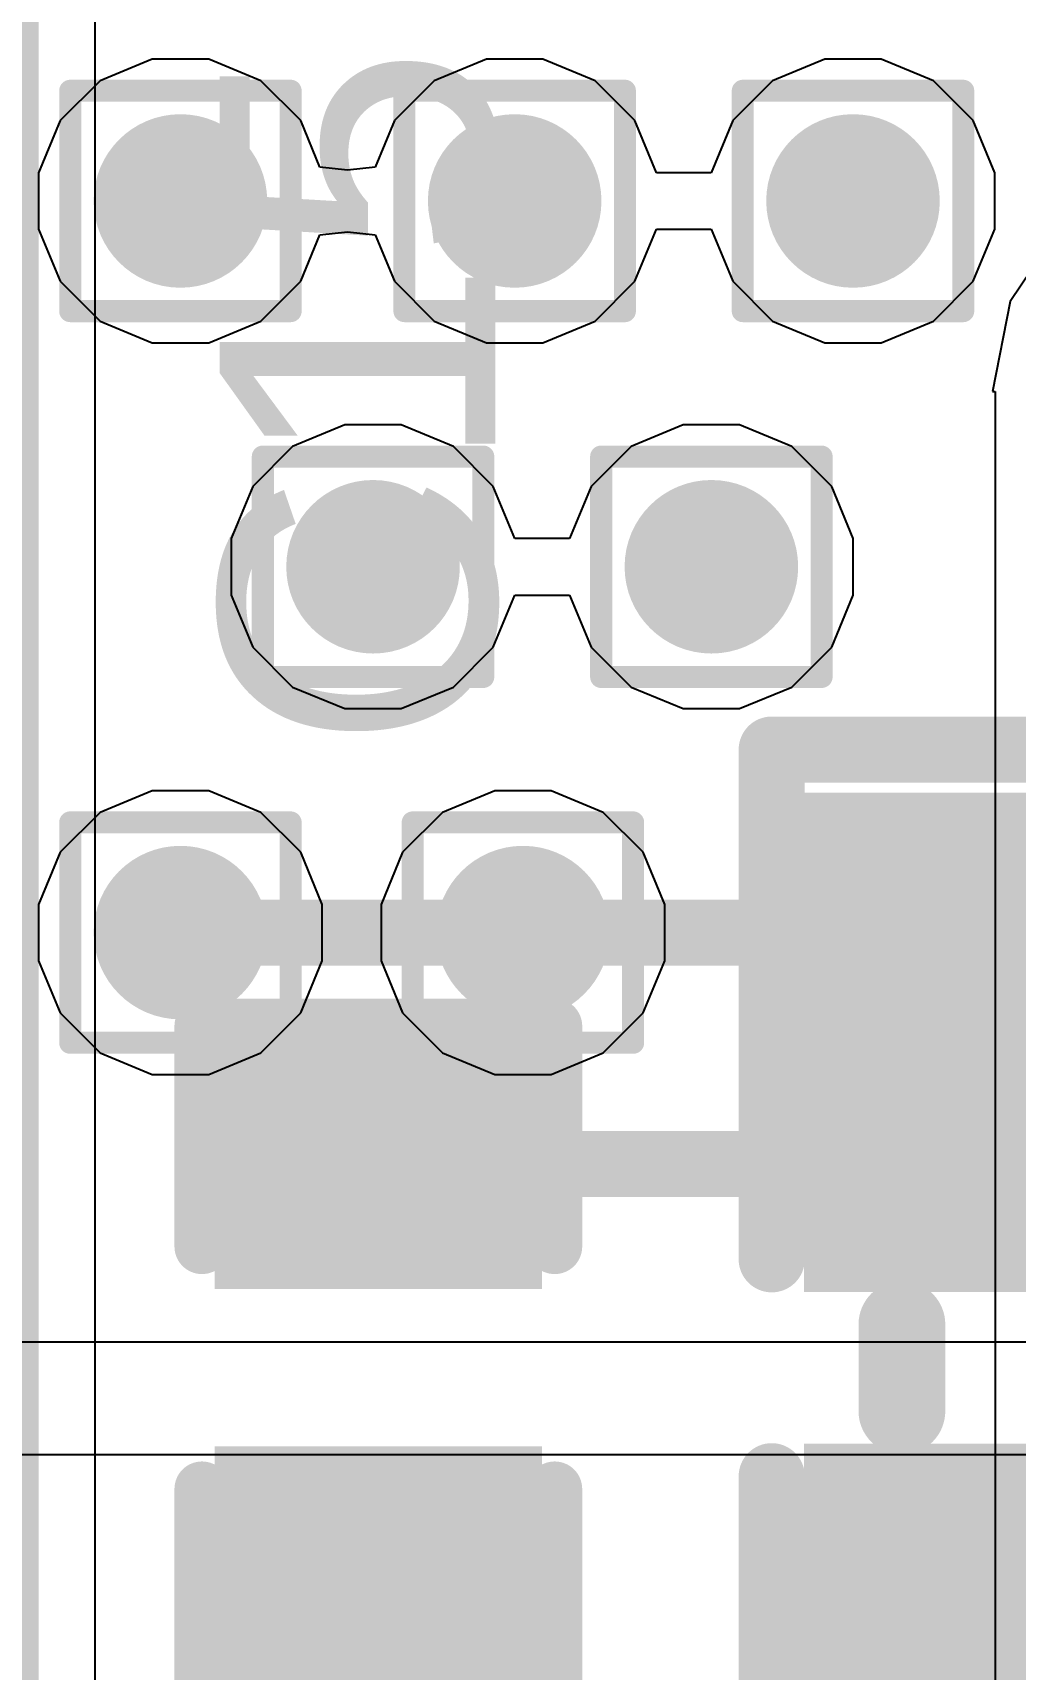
# Model space of a CAD drawing. Header units: inches. Extents: x -12 to 5355, y -7 to 5366.
# Drawn here: x 12.802 to 15.067, y 36.389 to 40.161 of the extents above; entities that cross this region are included whole.
import ezdxf

# ---------------------------------------------------------------- set-up
doc = ezdxf.new("R2010")
doc.units = ezdxf.units.IN
for name, color, linetype in [('BOTTOM LAYER', 5, 'Continuous'), ('Drill Drawing', 1, 'Continuous'), ('GROUND1', 16, 'Continuous'), ('GROUND2', 156, 'Continuous'), ('POWER', 76, 'Continuous'), ('SIGNAL', 90, 'Continuous'), ('TOP LAYER', 1, 'Continuous'), ('Top Overlay', 2, 'Continuous'), ('Top Paste', 8, 'Continuous'), ('Top Solder', 216, 'Continuous'), ('Via Holes', 16, 'Continuous')]:
    doc.layers.add(name, color=color, linetype=linetype)
doc.styles.add('Arial', font='', dxfattribs={"height": 0.2})
doc.styles.get('Arial').set_extended_font_data('Arial')

# ---------------------------------------------------------------- blocks, each defined once
blk = doc.blocks.new('CAPC2012X11L_133')
at = {"layer": 'TOP LAYER'}
for points in [[(-1.3, -0.7), (-1.3, 0.7), (-0.2, 0.7), (-0.2, -0.7)], [(0.2, -0.7), (0.2, 0.7), (1.3, 0.7), (1.3, -0.7)]]:
    blk.add_hatch(color=1, dxfattribs=at).paths.add_polyline_path(points)
at = {"layer": 'Top Paste'}
for points in [[(-1.3, -0.7), (-1.3, 0.7), (-0.2, 0.7), (-0.2, -0.7)], [(0.2, -0.7), (0.2, 0.7), (1.3, 0.7), (1.3, -0.7)]]:
    blk.add_hatch(color=8, dxfattribs=at).paths.add_polyline_path(points)
at = {"layer": 'Top Solder'}
for points in [[(-1.3254, -0.7254), (-1.3254, 0.7254), (-0.1746, 0.7254), (-0.1746, -0.7254)], [(0.1746, -0.7254), (0.1746, 0.7254), (1.3254, 0.7254), (1.3254, -0.7254)]]:
    blk.add_hatch(color=216, dxfattribs=at).paths.add_polyline_path(points)
at = {"layer": 'Top Overlay'}
for points in [[(-1.425, 0.8, 0.1524, 0.1524, 0), (-1.425, -0.8, 0.1524, 0.1524, 0)], [(-1.425, 0.8, 0.1524, 0.1524, 0), (-0.25, 0.8, 0.1524, 0.1524, 0)], [(0.25, 0.8, 0.1524, 0.1524, 0), (1.425, 0.8, 0.1524, 0.1524, 0)], [(1.425, 0.8, 0.1524, 0.1524, 0), (1.425, -0.8, 0.1524, 0.1524, 0)], [(-0.1, 0.5, 0.2, 0.2, 0), (0.1, 0.5, 0.2, 0.2, 0)], [(-0.1, -0.5, 0.2, 0.2, 0), (0.1, -0.5, 0.2, 0.2, 0)], [(-1.425, -0.8, 0.1524, 0.1524, 0), (-0.25, -0.8, 0.1524, 0.1524, 0)], [(0.25, -0.8, 0.1524, 0.1524, 0), (1.425, -0.8, 0.1524, 0.1524, 0)]]:
    blk.add_lwpolyline(points, format="xyseb", dxfattribs=at)
for points in [[(-1.4631, 0.8, 0.0762, 0.0762, 1), (-1.3869, 0.8, 0.0762, 0.0762, 1)], [(-1.4631, 0.8, 0.0762, 0.0762, 1), (-1.3869, 0.8, 0.0762, 0.0762, 1)], [(-0.2881, 0.8, 0.0762, 0.0762, 1), (-0.2119, 0.8, 0.0762, 0.0762, 1)], [(0.2119, 0.8, 0.0762, 0.0762, 1), (0.2881, 0.8, 0.0762, 0.0762, 1)], [(1.3869, 0.8, 0.0762, 0.0762, 1), (1.4631, 0.8, 0.0762, 0.0762, 1)], [(1.3869, 0.8, 0.0762, 0.0762, 1), (1.4631, 0.8, 0.0762, 0.0762, 1)], [(-0.15, 0.5, 0.1, 0.1, 1), (-0.05, 0.5, 0.1, 0.1, 1)], [(0.05, 0.5, 0.1, 0.1, 1), (0.15, 0.5, 0.1, 0.1, 1)], [(-0.15, -0.5, 0.1, 0.1, 1), (-0.05, -0.5, 0.1, 0.1, 1)], [(0.05, -0.5, 0.1, 0.1, 1), (0.15, -0.5, 0.1, 0.1, 1)], [(-1.4631, -0.8, 0.0762, 0.0762, 1), (-1.3869, -0.8, 0.0762, 0.0762, 1)], [(-1.4631, -0.8, 0.0762, 0.0762, 1), (-1.3869, -0.8, 0.0762, 0.0762, 1)], [(-0.2881, -0.8, 0.0762, 0.0762, 1), (-0.2119, -0.8, 0.0762, 0.0762, 1)], [(0.2119, -0.8, 0.0762, 0.0762, 1), (0.2881, -0.8, 0.0762, 0.0762, 1)], [(1.3869, -0.8, 0.0762, 0.0762, 1), (1.4631, -0.8, 0.0762, 0.0762, 1)], [(1.3869, -0.8, 0.0762, 0.0762, 1), (1.4631, -0.8, 0.0762, 0.0762, 1)]]:
    blk.add_lwpolyline(points, format="xyseb", close=True, dxfattribs=at)
blk = doc.blocks.new('____0402_134')
at = {"layer": 'TOP LAYER'}
for points in [[(-0.6985, -0.3175), (-0.6985, 0.3175), (-0.2413, 0.3175), (-0.2413, -0.3175)], [(0.2413, -0.3175), (0.2413, 0.3175), (0.6985, 0.3175), (0.6985, -0.3175)]]:
    blk.add_hatch(color=1, dxfattribs=at).paths.add_polyline_path(points)
at = {"layer": 'Top Paste'}
for points in [[(-0.6985, -0.3175), (-0.6985, 0.3175), (-0.2413, 0.3175), (-0.2413, -0.3175)], [(0.2413, -0.3175), (0.2413, 0.3175), (0.6985, 0.3175), (0.6985, -0.3175)]]:
    blk.add_hatch(color=8, dxfattribs=at).paths.add_polyline_path(points)
at = {"layer": 'Top Solder'}
for points in [[(-0.7585, -0.3775), (-0.7585, 0.3775), (-0.1813, 0.3775), (-0.1813, -0.3775)], [(0.1813, -0.3775), (0.1813, 0.3775), (0.7585, 0.3775), (0.7585, -0.3775)]]:
    blk.add_hatch(color=216, dxfattribs=at).paths.add_polyline_path(points)
at = {"layer": 'Top Overlay'}
for points in [[(-0.7874, 0.4064, 0.127, 0.127, 0), (-0.7874, -0.4064, 0.127, 0.127, 0)], [(-0.7874, 0.4064, 0.127, 0.127, 0), (-0.2794, 0.4064, 0.127, 0.127, 0)], [(0.2794, 0.4064, 0.127, 0.127, 0), (0.7874, 0.4064, 0.127, 0.127, 0)], [(0.7874, 0.4064, 0.127, 0.127, 0), (0.7874, -0.4064, 0.127, 0.127, 0)], [(-0.7874, -0.4064, 0.127, 0.127, 0), (-0.2794, -0.4064, 0.127, 0.127, 0)], [(0.2794, -0.4064, 0.127, 0.127, 0), (0.7874, -0.4064, 0.127, 0.127, 0)]]:
    blk.add_lwpolyline(points, format="xyseb", dxfattribs=at)
for points in [[(-0.8191, 0.4064, 0.0635, 0.0635, 1), (-0.7556, 0.4064, 0.0635, 0.0635, 1)], [(-0.8191, 0.4064, 0.0635, 0.0635, 1), (-0.7556, 0.4064, 0.0635, 0.0635, 1)], [(-0.3111, 0.4064, 0.0635, 0.0635, 1), (-0.2477, 0.4064, 0.0635, 0.0635, 1)], [(0.2477, 0.4064, 0.0635, 0.0635, 1), (0.3111, 0.4064, 0.0635, 0.0635, 1)], [(0.7556, 0.4064, 0.0635, 0.0635, 1), (0.8191, 0.4064, 0.0635, 0.0635, 1)], [(0.7556, 0.4064, 0.0635, 0.0635, 1), (0.8191, 0.4064, 0.0635, 0.0635, 1)], [(-0.8191, -0.4064, 0.0635, 0.0635, 1), (-0.7556, -0.4064, 0.0635, 0.0635, 1)], [(-0.8191, -0.4064, 0.0635, 0.0635, 1), (-0.7556, -0.4064, 0.0635, 0.0635, 1)], [(-0.3111, -0.4064, 0.0635, 0.0635, 1), (-0.2477, -0.4064, 0.0635, 0.0635, 1)], [(0.2477, -0.4064, 0.0635, 0.0635, 1), (0.3111, -0.4064, 0.0635, 0.0635, 1)], [(0.7556, -0.4064, 0.0635, 0.0635, 1), (0.8191, -0.4064, 0.0635, 0.0635, 1)], [(0.7556, -0.4064, 0.0635, 0.0635, 1), (0.8191, -0.4064, 0.0635, 0.0635, 1)]]:
    blk.add_lwpolyline(points, format="xyseb", close=True, dxfattribs=at)

msp = doc.modelspace()

# ---------------------------------------------------------------- hatches: boundary and pattern name
at = {"layer": 'BOTTOM LAYER'}
h = msp.add_hatch(color=5, dxfattribs=at)
edge = h.paths.add_edge_path()
edge.add_arc((13.1426, 39.7736), 0.2, 0, 360)
h = msp.add_hatch(color=5, dxfattribs=at)
edge = h.paths.add_edge_path()
edge.add_arc((13.9129, 39.7736), 0.2, 0, 360)
h = msp.add_hatch(color=5, dxfattribs=at)
edge = h.paths.add_edge_path()
edge.add_arc((14.6926, 39.7736), 0.2, 0, 360)
h = msp.add_hatch(color=5, dxfattribs=at)
edge = h.paths.add_edge_path()
edge.add_arc((13.5865, 38.9304), 0.2, 0, 360)
h = msp.add_hatch(color=5, dxfattribs=at)
edge = h.paths.add_edge_path()
edge.add_arc((14.3662, 38.9304), 0.2, 0, 360)
h = msp.add_hatch(color=5, dxfattribs=at)
edge = h.paths.add_edge_path()
edge.add_arc((13.1426, 38.0871), 0.2, 0, 360)
h = msp.add_hatch(color=5, dxfattribs=at)
edge = h.paths.add_edge_path()
edge.add_arc((13.9319, 38.0871), 0.2, 0, 360)
at = {"layer": 'GROUND1'}
h = msp.add_hatch(color=16, dxfattribs=at)
edge = h.paths.add_edge_path()
edge.add_arc((13.1426, 39.7736), 0.2, 0, 360)
h = msp.add_hatch(color=16, dxfattribs=at)
edge = h.paths.add_edge_path()
edge.add_arc((13.9129, 39.7736), 0.2, 0, 360)
h = msp.add_hatch(color=16, dxfattribs=at)
edge = h.paths.add_edge_path()
edge.add_arc((14.6926, 39.7736), 0.2, 0, 360)
h = msp.add_hatch(color=16, dxfattribs=at)
edge = h.paths.add_edge_path()
edge.add_arc((13.5865, 38.9304), 0.2, 0, 360)
h = msp.add_hatch(color=16, dxfattribs=at)
edge = h.paths.add_edge_path()
edge.add_arc((14.3662, 38.9304), 0.2, 0, 360)
h = msp.add_hatch(color=16, dxfattribs=at)
edge = h.paths.add_edge_path()
edge.add_arc((13.1426, 38.0871), 0.2, 0, 360)
h = msp.add_hatch(color=16, dxfattribs=at)
edge = h.paths.add_edge_path()
edge.add_arc((13.9319, 38.0871), 0.2, 0, 360)
at = {"layer": 'GROUND2'}
h = msp.add_hatch(color=156, dxfattribs=at)
edge = h.paths.add_edge_path()
edge.add_arc((13.1426, 39.7736), 0.2, 0, 360)
h = msp.add_hatch(color=156, dxfattribs=at)
edge = h.paths.add_edge_path()
edge.add_arc((13.9129, 39.7736), 0.2, 0, 360)
h = msp.add_hatch(color=156, dxfattribs=at)
edge = h.paths.add_edge_path()
edge.add_arc((14.6926, 39.7736), 0.2, 0, 360)
h = msp.add_hatch(color=156, dxfattribs=at)
edge = h.paths.add_edge_path()
edge.add_arc((13.5865, 38.9304), 0.2, 0, 360)
h = msp.add_hatch(color=156, dxfattribs=at)
edge = h.paths.add_edge_path()
edge.add_arc((14.3662, 38.9304), 0.2, 0, 360)
h = msp.add_hatch(color=156, dxfattribs=at)
edge = h.paths.add_edge_path()
edge.add_arc((13.1426, 38.0871), 0.2, 0, 360)
h = msp.add_hatch(color=156, dxfattribs=at)
edge = h.paths.add_edge_path()
edge.add_arc((13.9319, 38.0871), 0.2, 0, 360)
at = {"layer": 'POWER'}
h = msp.add_hatch(color=76, dxfattribs=at)
edge = h.paths.add_edge_path()
edge.add_arc((13.1426, 39.7736), 0.2, 0, 360)
h = msp.add_hatch(color=76, dxfattribs=at)
edge = h.paths.add_edge_path()
edge.add_arc((13.9129, 39.7736), 0.2, 0, 360)
h = msp.add_hatch(color=76, dxfattribs=at)
edge = h.paths.add_edge_path()
edge.add_arc((14.6926, 39.7736), 0.2, 0, 360)
h = msp.add_hatch(color=76, dxfattribs=at)
edge = h.paths.add_edge_path()
edge.add_arc((13.5865, 38.9304), 0.2, 0, 360)
h = msp.add_hatch(color=76, dxfattribs=at)
edge = h.paths.add_edge_path()
edge.add_arc((14.3662, 38.9304), 0.2, 0, 360)
h = msp.add_hatch(color=76, dxfattribs=at)
edge = h.paths.add_edge_path()
edge.add_arc((13.1426, 38.0871), 0.2, 0, 360)
h = msp.add_hatch(color=76, dxfattribs=at)
edge = h.paths.add_edge_path()
edge.add_arc((13.9319, 38.0871), 0.2, 0, 360)
at = {"layer": 'SIGNAL'}
h = msp.add_hatch(color=90, dxfattribs=at)
edge = h.paths.add_edge_path()
edge.add_arc((13.1426, 39.7736), 0.2, 0, 360)
h = msp.add_hatch(color=90, dxfattribs=at)
edge = h.paths.add_edge_path()
edge.add_arc((13.9129, 39.7736), 0.2, 0, 360)
h = msp.add_hatch(color=90, dxfattribs=at)
edge = h.paths.add_edge_path()
edge.add_arc((14.6926, 39.7736), 0.2, 0, 360)
h = msp.add_hatch(color=90, dxfattribs=at)
edge = h.paths.add_edge_path()
edge.add_arc((13.5865, 38.9304), 0.2, 0, 360)
h = msp.add_hatch(color=90, dxfattribs=at)
edge = h.paths.add_edge_path()
edge.add_arc((14.3662, 38.9304), 0.2, 0, 360)
h = msp.add_hatch(color=90, dxfattribs=at)
edge = h.paths.add_edge_path()
edge.add_arc((13.1426, 38.0871), 0.2, 0, 360)
h = msp.add_hatch(color=90, dxfattribs=at)
edge = h.paths.add_edge_path()
edge.add_arc((13.9319, 38.0871), 0.2, 0, 360)
at = {"layer": 'TOP LAYER'}
h = msp.add_hatch(color=1, dxfattribs=at)
edge = h.paths.add_edge_path()
edge.add_arc((13.1426, 39.7736), 0.2, 0, 360)
h = msp.add_hatch(color=1, dxfattribs=at)
edge = h.paths.add_edge_path()
edge.add_arc((13.9129, 39.7736), 0.2, 0, 360)
h = msp.add_hatch(color=1, dxfattribs=at)
edge = h.paths.add_edge_path()
edge.add_arc((14.6926, 39.7736), 0.2, 0, 360)
h = msp.add_hatch(color=1, dxfattribs=at)
edge = h.paths.add_edge_path()
edge.add_arc((13.5865, 38.9304), 0.2, 0, 360)
h = msp.add_hatch(color=1, dxfattribs=at)
edge = h.paths.add_edge_path()
edge.add_arc((14.3662, 38.9304), 0.2, 0, 360)
h = msp.add_hatch(color=1, dxfattribs=at)
edge = h.paths.add_edge_path()
edge.add_arc((13.1426, 38.0871), 0.2, 0, 360)
h = msp.add_hatch(color=1, dxfattribs=at)
edge = h.paths.add_edge_path()
edge.add_arc((13.9319, 38.0871), 0.2, 0, 360)
at = {"layer": 'Via Holes'}
h = msp.add_hatch(color=7, dxfattribs=at)
edge = h.paths.add_edge_path()
edge.add_arc((13.1426, 39.7736), 0.1, 0, 360)
h = msp.add_hatch(color=7, dxfattribs=at)
edge = h.paths.add_edge_path()
edge.add_arc((13.9129, 39.7736), 0.1, 0, 360)
h = msp.add_hatch(color=7, dxfattribs=at)
edge = h.paths.add_edge_path()
edge.add_arc((14.6926, 39.7736), 0.1, 0, 360)
h = msp.add_hatch(color=7, dxfattribs=at)
edge = h.paths.add_edge_path()
edge.add_arc((13.5865, 38.9304), 0.1, 0, 360)
h = msp.add_hatch(color=7, dxfattribs=at)
edge = h.paths.add_edge_path()
edge.add_arc((14.3662, 38.9304), 0.1, 0, 360)
h = msp.add_hatch(color=7, dxfattribs=at)
edge = h.paths.add_edge_path()
edge.add_arc((13.1426, 38.0871), 0.1, 0, 360)
h = msp.add_hatch(color=7, dxfattribs=at)
edge = h.paths.add_edge_path()
edge.add_arc((13.9319, 38.0871), 0.1, 0, 360)

# ---------------------------------------------------------------- linework, layer by layer
at = {"layer": 'Drill Drawing'}
for points in [[(12.8886, 40.0276, 0.0508, 0.0508, 0), (13.3966, 40.0276, 0.0508, 0.0508, 0)], [(12.8886, 39.5196, 0.0508, 0.0508, 0), (12.8886, 40.0276, 0.0508, 0.0508, 0)], [(13.3966, 39.5196, 0.0508, 0.0508, 0), (13.3966, 40.0276, 0.0508, 0.0508, 0)], [(13.6588, 40.0276, 0.0508, 0.0508, 0), (14.1669, 40.0276, 0.0508, 0.0508, 0)], [(13.6588, 39.5196, 0.0508, 0.0508, 0), (13.6588, 40.0276, 0.0508, 0.0508, 0)], [(14.1669, 39.5196, 0.0508, 0.0508, 0), (14.1669, 40.0276, 0.0508, 0.0508, 0)], [(14.4386, 40.0276, 0.0508, 0.0508, 0), (14.9466, 40.0276, 0.0508, 0.0508, 0)], [(14.4386, 39.5196, 0.0508, 0.0508, 0), (14.4386, 40.0276, 0.0508, 0.0508, 0)], [(14.9466, 39.5196, 0.0508, 0.0508, 0), (14.9466, 40.0276, 0.0508, 0.0508, 0)], [(12.8886, 39.5196, 0.0508, 0.0508, 0), (13.3966, 39.5196, 0.0508, 0.0508, 0)], [(13.6588, 39.5196, 0.0508, 0.0508, 0), (14.1669, 39.5196, 0.0508, 0.0508, 0)], [(14.4386, 39.5196, 0.0508, 0.0508, 0), (14.9466, 39.5196, 0.0508, 0.0508, 0)], [(13.3325, 39.1844, 0.0508, 0.0508, 0), (13.8405, 39.1844, 0.0508, 0.0508, 0)], [(13.3325, 38.6764, 0.0508, 0.0508, 0), (13.3325, 39.1844, 0.0508, 0.0508, 0)], [(13.8405, 38.6764, 0.0508, 0.0508, 0), (13.8405, 39.1844, 0.0508, 0.0508, 0)], [(14.1122, 39.1844, 0.0508, 0.0508, 0), (14.6202, 39.1844, 0.0508, 0.0508, 0)], [(14.1122, 38.6764, 0.0508, 0.0508, 0), (14.1122, 39.1844, 0.0508, 0.0508, 0)], [(14.6202, 38.6764, 0.0508, 0.0508, 0), (14.6202, 39.1844, 0.0508, 0.0508, 0)], [(13.3325, 38.6764, 0.0508, 0.0508, 0), (13.8405, 38.6764, 0.0508, 0.0508, 0)], [(14.1122, 38.6764, 0.0508, 0.0508, 0), (14.6202, 38.6764, 0.0508, 0.0508, 0)], [(12.8886, 38.3411, 0.0508, 0.0508, 0), (13.3966, 38.3411, 0.0508, 0.0508, 0)], [(12.8886, 37.8331, 0.0508, 0.0508, 0), (12.8886, 38.3411, 0.0508, 0.0508, 0)], [(13.3966, 37.8331, 0.0508, 0.0508, 0), (13.3966, 38.3411, 0.0508, 0.0508, 0)], [(13.6779, 38.3411, 0.0508, 0.0508, 0), (14.1859, 38.3411, 0.0508, 0.0508, 0)], [(13.6779, 37.8331, 0.0508, 0.0508, 0), (13.6779, 38.3411, 0.0508, 0.0508, 0)], [(14.1859, 37.8331, 0.0508, 0.0508, 0), (14.1859, 38.3411, 0.0508, 0.0508, 0)], [(12.8886, 37.8331, 0.0508, 0.0508, 0), (13.3966, 37.8331, 0.0508, 0.0508, 0)], [(13.6779, 37.8331, 0.0508, 0.0508, 0), (14.1859, 37.8331, 0.0508, 0.0508, 0)]]:
    msp.add_lwpolyline(points, format="xyseb", dxfattribs=at)
for points in [[(12.8759, 40.0276, 0.0254, 0.0254, 1), (12.9013, 40.0276, 0.0254, 0.0254, 1)], [(12.8759, 40.0276, 0.0254, 0.0254, 1), (12.9013, 40.0276, 0.0254, 0.0254, 1)], [(13.3839, 40.0276, 0.0254, 0.0254, 1), (13.4093, 40.0276, 0.0254, 0.0254, 1)], [(13.3839, 40.0276, 0.0254, 0.0254, 1), (13.4093, 40.0276, 0.0254, 0.0254, 1)], [(13.6462, 40.0276, 0.0254, 0.0254, 1), (13.6715, 40.0276, 0.0254, 0.0254, 1)], [(13.6462, 40.0276, 0.0254, 0.0254, 1), (13.6715, 40.0276, 0.0254, 0.0254, 1)], [(14.1541, 40.0276, 0.0254, 0.0254, 1), (14.1796, 40.0276, 0.0254, 0.0254, 1)], [(14.1541, 40.0276, 0.0254, 0.0254, 1), (14.1796, 40.0276, 0.0254, 0.0254, 1)], [(14.4259, 40.0276, 0.0254, 0.0254, 1), (14.4513, 40.0276, 0.0254, 0.0254, 1)], [(14.4259, 40.0276, 0.0254, 0.0254, 1), (14.4513, 40.0276, 0.0254, 0.0254, 1)], [(14.9339, 40.0276, 0.0254, 0.0254, 1), (14.9593, 40.0276, 0.0254, 0.0254, 1)], [(14.9339, 40.0276, 0.0254, 0.0254, 1), (14.9593, 40.0276, 0.0254, 0.0254, 1)], [(12.8759, 39.5196, 0.0254, 0.0254, 1), (12.9013, 39.5196, 0.0254, 0.0254, 1)], [(12.8759, 39.5196, 0.0254, 0.0254, 1), (12.9013, 39.5196, 0.0254, 0.0254, 1)], [(13.3839, 39.5196, 0.0254, 0.0254, 1), (13.4093, 39.5196, 0.0254, 0.0254, 1)], [(13.3839, 39.5196, 0.0254, 0.0254, 1), (13.4093, 39.5196, 0.0254, 0.0254, 1)], [(13.6462, 39.5196, 0.0254, 0.0254, 1), (13.6715, 39.5196, 0.0254, 0.0254, 1)], [(13.6462, 39.5196, 0.0254, 0.0254, 1), (13.6715, 39.5196, 0.0254, 0.0254, 1)], [(14.1541, 39.5196, 0.0254, 0.0254, 1), (14.1796, 39.5196, 0.0254, 0.0254, 1)], [(14.1541, 39.5196, 0.0254, 0.0254, 1), (14.1796, 39.5196, 0.0254, 0.0254, 1)], [(14.4259, 39.5196, 0.0254, 0.0254, 1), (14.4513, 39.5196, 0.0254, 0.0254, 1)], [(14.4259, 39.5196, 0.0254, 0.0254, 1), (14.4513, 39.5196, 0.0254, 0.0254, 1)], [(14.9339, 39.5196, 0.0254, 0.0254, 1), (14.9593, 39.5196, 0.0254, 0.0254, 1)], [(14.9339, 39.5196, 0.0254, 0.0254, 1), (14.9593, 39.5196, 0.0254, 0.0254, 1)], [(13.3198, 39.1844, 0.0254, 0.0254, 1), (13.3452, 39.1844, 0.0254, 0.0254, 1)], [(13.3198, 39.1844, 0.0254, 0.0254, 1), (13.3452, 39.1844, 0.0254, 0.0254, 1)], [(13.8278, 39.1844, 0.0254, 0.0254, 1), (13.8532, 39.1844, 0.0254, 0.0254, 1)], [(13.8278, 39.1844, 0.0254, 0.0254, 1), (13.8532, 39.1844, 0.0254, 0.0254, 1)], [(14.0995, 39.1844, 0.0254, 0.0254, 1), (14.1249, 39.1844, 0.0254, 0.0254, 1)], [(14.0995, 39.1844, 0.0254, 0.0254, 1), (14.1249, 39.1844, 0.0254, 0.0254, 1)], [(14.6075, 39.1844, 0.0254, 0.0254, 1), (14.6329, 39.1844, 0.0254, 0.0254, 1)], [(14.6075, 39.1844, 0.0254, 0.0254, 1), (14.6329, 39.1844, 0.0254, 0.0254, 1)], [(13.3198, 38.6764, 0.0254, 0.0254, 1), (13.3452, 38.6764, 0.0254, 0.0254, 1)], [(13.3198, 38.6764, 0.0254, 0.0254, 1), (13.3452, 38.6764, 0.0254, 0.0254, 1)], [(13.8278, 38.6764, 0.0254, 0.0254, 1), (13.8532, 38.6764, 0.0254, 0.0254, 1)], [(13.8278, 38.6764, 0.0254, 0.0254, 1), (13.8532, 38.6764, 0.0254, 0.0254, 1)], [(14.0995, 38.6764, 0.0254, 0.0254, 1), (14.1249, 38.6764, 0.0254, 0.0254, 1)], [(14.0995, 38.6764, 0.0254, 0.0254, 1), (14.1249, 38.6764, 0.0254, 0.0254, 1)], [(14.6075, 38.6764, 0.0254, 0.0254, 1), (14.6329, 38.6764, 0.0254, 0.0254, 1)], [(14.6075, 38.6764, 0.0254, 0.0254, 1), (14.6329, 38.6764, 0.0254, 0.0254, 1)], [(12.8759, 38.3411, 0.0254, 0.0254, 1), (12.9013, 38.3411, 0.0254, 0.0254, 1)], [(12.8759, 38.3411, 0.0254, 0.0254, 1), (12.9013, 38.3411, 0.0254, 0.0254, 1)], [(13.3839, 38.3411, 0.0254, 0.0254, 1), (13.4093, 38.3411, 0.0254, 0.0254, 1)], [(13.3839, 38.3411, 0.0254, 0.0254, 1), (13.4093, 38.3411, 0.0254, 0.0254, 1)], [(13.6652, 38.3411, 0.0254, 0.0254, 1), (13.6906, 38.3411, 0.0254, 0.0254, 1)], [(13.6652, 38.3411, 0.0254, 0.0254, 1), (13.6906, 38.3411, 0.0254, 0.0254, 1)], [(14.1732, 38.3411, 0.0254, 0.0254, 1), (14.1986, 38.3411, 0.0254, 0.0254, 1)], [(14.1732, 38.3411, 0.0254, 0.0254, 1), (14.1986, 38.3411, 0.0254, 0.0254, 1)], [(12.8759, 37.8331, 0.0254, 0.0254, 1), (12.9013, 37.8331, 0.0254, 0.0254, 1)], [(12.8759, 37.8331, 0.0254, 0.0254, 1), (12.9013, 37.8331, 0.0254, 0.0254, 1)], [(13.3839, 37.8331, 0.0254, 0.0254, 1), (13.4093, 37.8331, 0.0254, 0.0254, 1)], [(13.3839, 37.8331, 0.0254, 0.0254, 1), (13.4093, 37.8331, 0.0254, 0.0254, 1)], [(13.6652, 37.8331, 0.0254, 0.0254, 1), (13.6906, 37.8331, 0.0254, 0.0254, 1)], [(13.6652, 37.8331, 0.0254, 0.0254, 1), (13.6906, 37.8331, 0.0254, 0.0254, 1)], [(14.1732, 37.8331, 0.0254, 0.0254, 1), (14.1986, 37.8331, 0.0254, 0.0254, 1)], [(14.1732, 37.8331, 0.0254, 0.0254, 1), (14.1986, 37.8331, 0.0254, 0.0254, 1)]]:
    msp.add_lwpolyline(points, format="xyseb", close=True, dxfattribs=at)
at = {"layer": 'POWER'}
for p, q in [((13.0776, 40.1006), (12.9574, 40.0508)), ((13.2077, 40.1006), (13.0776, 40.1006)), ((13.3278, 40.0508), (13.2077, 40.1006)), ((13.8478, 40.1006), (13.7276, 40.0508)), ((13.9779, 40.1006), (13.8478, 40.1006)), ((14.0981, 40.0508), (13.9779, 40.1006)), ((14.6276, 40.1006), (14.5074, 40.0508)), ((14.7577, 40.1006), (14.6276, 40.1006)), ((14.8779, 40.0508), (14.7577, 40.1006)), ((12.9574, 40.0508), (12.8654, 39.9589)), ((13.4198, 39.9589), (13.3278, 40.0508)), ((13.7276, 40.0508), (13.6356, 39.9589)), ((14.1901, 39.9589), (14.0981, 40.0508)), ((14.5074, 40.0508), (14.4154, 39.9589)), ((14.9698, 39.9589), (14.8779, 40.0508)), ((12.8654, 39.9589), (12.8156, 39.8387)), ((13.4642, 39.8517), (13.4198, 39.9589)), ((13.6356, 39.9589), (13.5912, 39.8517)), ((14.2398, 39.8387), (14.1901, 39.9589)), ((14.4154, 39.9589), (14.3656, 39.8387)), ((15.0196, 39.8387), (14.9698, 39.9589)), ((12.8156, 39.8387), (12.8156, 39.7086)), ((13.5277, 39.8449), (13.4642, 39.8517)), ((13.5912, 39.8517), (13.5277, 39.8449)), ((14.3656, 39.8387), (14.2398, 39.8387)), ((15.0196, 39.7086), (15.0196, 39.8387)), ((12.8156, 39.7086), (12.8654, 39.5884)), ((13.4198, 39.5884), (13.4642, 39.6956)), ((13.4642, 39.6956), (13.5277, 39.7024)), ((13.5277, 39.7024), (13.5912, 39.6956)), ((13.5912, 39.6956), (13.6356, 39.5884)), ((14.1901, 39.5884), (14.2398, 39.7086)), ((14.2398, 39.7086), (14.3656, 39.7086)), ((14.3656, 39.7086), (14.4154, 39.5884)), ((14.9698, 39.5884), (15.0196, 39.7086)), ((12.8654, 39.5884), (12.9574, 39.4964)), ((13.3278, 39.4964), (13.4198, 39.5884)), ((13.6356, 39.5884), (13.7276, 39.4964)), ((14.0981, 39.4964), (14.1901, 39.5884)), ((14.4154, 39.5884), (14.5074, 39.4964)), ((14.8779, 39.4964), (14.9698, 39.5884)), ((12.9574, 39.4964), (13.0776, 39.4466)), ((13.2077, 39.4466), (13.3278, 39.4964)), ((13.7276, 39.4964), (13.8478, 39.4466)), ((13.9779, 39.4466), (14.0981, 39.4964)), ((14.5074, 39.4964), (14.6276, 39.4466)), ((14.7577, 39.4466), (14.8779, 39.4964)), ((13.0776, 39.4466), (13.2077, 39.4466)), ((13.8478, 39.4466), (13.9779, 39.4466)), ((14.6276, 39.4466), (14.7577, 39.4466)), ((13.5214, 39.2574), (13.4012, 39.2076)), ((13.6515, 39.2574), (13.5214, 39.2574)), ((13.7717, 39.2076), (13.6515, 39.2574)), ((14.3012, 39.2574), (14.181, 39.2076)), ((14.4313, 39.2574), (14.3012, 39.2574)), ((14.5515, 39.2076), (14.4313, 39.2574)), ((13.4012, 39.2076), (13.3092, 39.1156)), ((13.8637, 39.1156), (13.7717, 39.2076)), ((14.181, 39.2076), (14.089, 39.1156)), ((14.6435, 39.1156), (14.5515, 39.2076)), ((13.3092, 39.1156), (13.2595, 38.9954)), ((13.9135, 38.9954), (13.8637, 39.1156)), ((14.089, 39.1156), (14.0392, 38.9954)), ((14.6932, 38.9954), (14.6435, 39.1156)), ((13.2595, 38.9954), (13.2595, 38.8653)), ((14.0392, 38.9954), (13.9135, 38.9954)), ((14.6932, 38.8653), (14.6932, 38.9954)), ((13.2595, 38.8653), (13.3092, 38.7451)), ((13.8637, 38.7451), (13.9135, 38.8653)), ((13.9135, 38.8653), (14.0392, 38.8653)), ((14.0392, 38.8653), (14.089, 38.7451)), ((14.6435, 38.7451), (14.6932, 38.8653)), ((13.3092, 38.7451), (13.4012, 38.6531)), ((13.7717, 38.6531), (13.8637, 38.7451)), ((14.089, 38.7451), (14.181, 38.6531)), ((14.5515, 38.6531), (14.6435, 38.7451)), ((13.4012, 38.6531), (13.5214, 38.6034)), ((13.6515, 38.6034), (13.7717, 38.6531)), ((14.181, 38.6531), (14.3012, 38.6034)), ((14.4313, 38.6034), (14.5515, 38.6531)), ((13.5214, 38.6034), (13.6515, 38.6034)), ((14.3012, 38.6034), (14.4313, 38.6034)), ((13.0776, 38.4141), (12.9574, 38.3643)), ((13.2077, 38.4141), (13.0776, 38.4141)), ((13.3278, 38.3643), (13.2077, 38.4141)), ((13.8669, 38.4141), (13.7467, 38.3643)), ((13.997, 38.4141), (13.8669, 38.4141)), ((14.1172, 38.3643), (13.997, 38.4141)), ((12.9574, 38.3643), (12.8654, 38.2723)), ((13.4198, 38.2723), (13.3278, 38.3643)), ((13.7467, 38.3643), (13.6547, 38.2723)), ((14.2091, 38.2723), (14.1172, 38.3643)), ((12.8654, 38.2723), (12.8156, 38.1521)), ((13.4696, 38.1521), (13.4198, 38.2723)), ((13.6547, 38.2723), (13.6049, 38.1521)), ((14.2589, 38.1521), (14.2091, 38.2723)), ((12.8156, 38.1521), (12.8156, 38.022)), ((13.4696, 38.022), (13.4696, 38.1521)), ((13.6049, 38.1521), (13.6049, 38.022)), ((14.2589, 38.022), (14.2589, 38.1521)), ((12.8156, 38.022), (12.8654, 37.9018)), ((13.4198, 37.9018), (13.4696, 38.022)), ((13.6049, 38.022), (13.6547, 37.9018)), ((14.2091, 37.9018), (14.2589, 38.022)), ((12.8654, 37.9018), (12.9574, 37.8099)), ((13.3278, 37.8099), (13.4198, 37.9018)), ((13.6547, 37.9018), (13.7467, 37.8099)), ((14.1172, 37.8099), (14.2091, 37.9018)), ((12.9574, 37.8099), (13.0776, 37.7601)), ((13.2077, 37.7601), (13.3278, 37.8099)), ((13.7467, 37.8099), (13.8669, 37.7601)), ((13.997, 37.7601), (14.1172, 37.8099)), ((13.0776, 37.7601), (13.2077, 37.7601)), ((13.8669, 37.7601), (13.997, 37.7601))]:
    msp.add_line(p, q, dxfattribs=at)
at = {"layer": 'SIGNAL'}
for p, q in [((12.9463, 35.9589), (12.9463, 44.5092)), ((15.1723, 39.7171), (15.0549, 39.5415)), ((15.0549, 39.5415), (15.0137, 39.3343)), ((15.0137, 39.3343), (15.0204, 39.3343)), ((15.0204, 39.3343), (15.0204, 33.0326))]:
    msp.add_line(p, q, dxfattribs=at)
msp.add_lwpolyline([(12.7521, 10.0248, 0.127, 0.127, 0), (12.7521, 44.5092, 0.127, 0.127, 0)], format="xyseb", dxfattribs=at)
at = {"layer": 'TOP LAYER'}
for p, q in [((16.1258, 37.143), (11.8396, 37.143)), ((11.8396, 36.884), (16.1258, 36.884))]:
    msp.add_line(p, q, dxfattribs=at)
for points in [[(13.1426, 38.0871, 0.1524, 0.1524, 0), (13.9319, 38.0871, 0.1524, 0.1524, 0)], [(13.9319, 38.0871, 0.1524, 0.1524, 0), (15.2146, 38.0871, 0.1524, 0.1524, 0)], [(15.3053, 37.834, 0.1524, 0.1524, -0.198912), (14.6291, 37.5539, 0.1524, 0.1524, 0)], [(13.5987, 37.5539, 0.1524, 0.1524, 0), (14.6291, 37.5539, 0.1524, 0.1524, 0)]]:
    msp.add_lwpolyline(points, format="xyseb", dxfattribs=at)
for points in [[(13.1045, 38.0871, 0.0762, 0.0762, 1), (13.1807, 38.0871, 0.0762, 0.0762, 1)], [(13.8938, 38.0871, 0.0762, 0.0762, 1), (13.97, 38.0871, 0.0762, 0.0762, 1)], [(13.8938, 38.0871, 0.0762, 0.0762, 1), (13.97, 38.0871, 0.0762, 0.0762, 1)], [(13.5606, 37.5539, 0.0762, 0.0762, 1), (13.6368, 37.5539, 0.0762, 0.0762, 1)], [(14.591, 37.5539, 0.0762, 0.0762, 1), (14.6672, 37.5539, 0.0762, 0.0762, 1)], [(14.591, 37.5539, 0.0762, 0.0762, 1), (14.6672, 37.5539, 0.0762, 0.0762, 1)]]:
    msp.add_lwpolyline(points, format="xyseb", close=True, dxfattribs=at)

# ---------------------------------------------------------------- block references
at = {"rotation": 90}
for name, p in [('CAPC2012X11L_133', (15.3053, 37.084)), ('____0402_134', (13.5987, 37.084))]:
    msp.add_blockref(name, p, dxfattribs=at)

# ---------------------------------------------------------------- texts
at = {"layer": 'Top Overlay', "style": 'Arial'}
msp.add_text('C15', height=0.635, rotation=90, dxfattribs=at).set_placement((13.8684, 38.5064))

doc.saveas('drawing.dxf')
